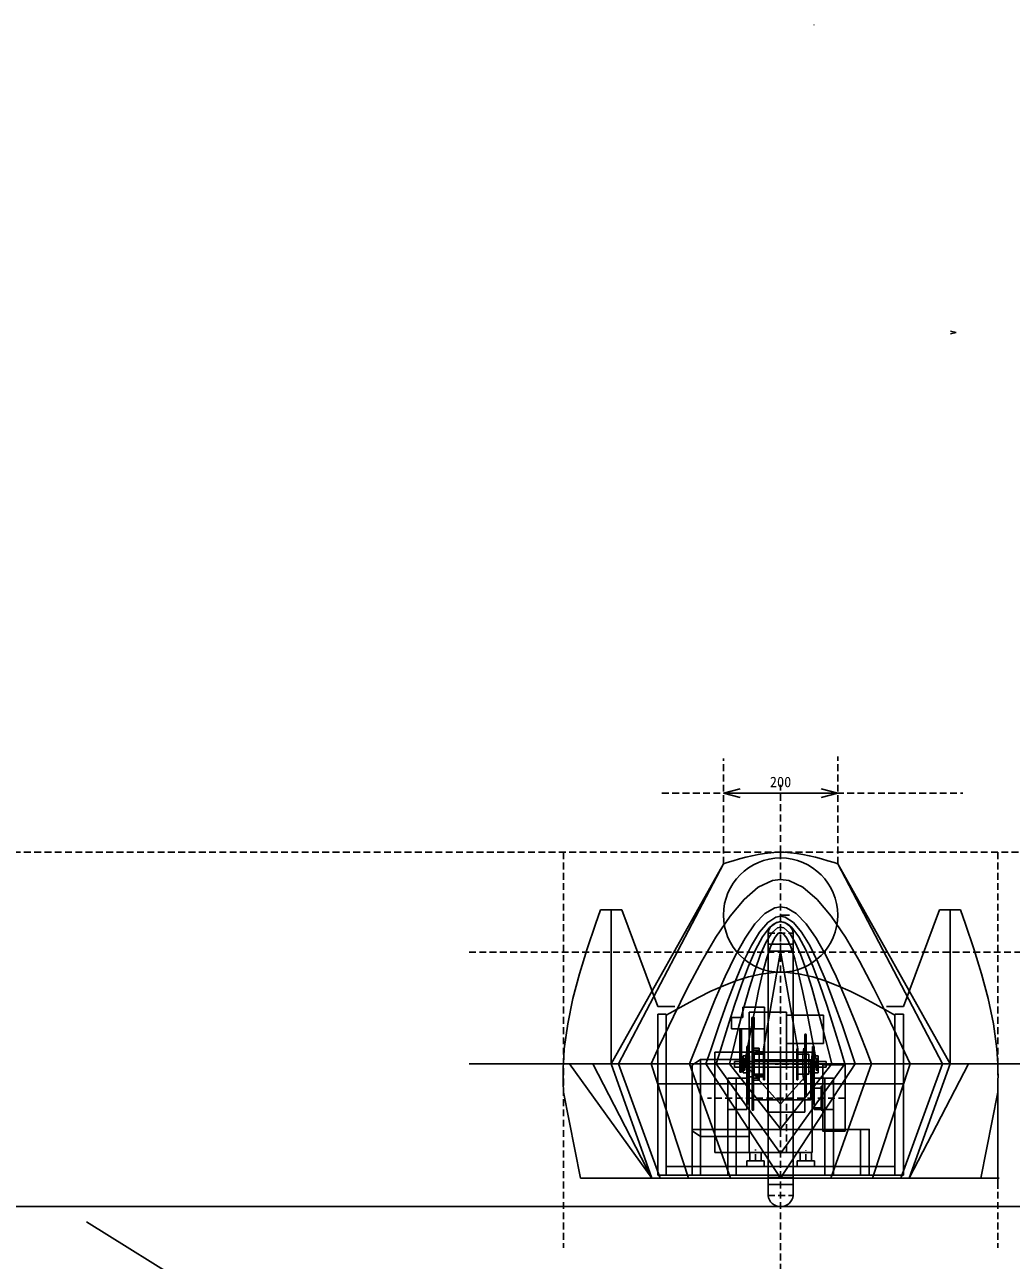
# Model space of a CAD drawing. Units: millimetres, scale not verified. Extents: x -7131 to 2872, y -1658 to 2951.
# Drawn here: x -589 to 1137, y 790 to 2951 of the extents above; entities that cross this region are included whole.
import ezdxf
from ezdxf.enums import TextEntityAlignment as Align

# ---------------------------------------------------------------- set-up
doc = ezdxf.new("R2010")
doc.units = ezdxf.units.MM
doc.header["$LTSCALE"] = 10
doc.linetypes.add('CHAIN2', pattern=[12, 9, -1, 1, -1])
doc.linetypes.add('DASHED1', pattern=[1.8, 1.2, -0.6])
for name, color, linetype in [('0-0_ふれーむ', 7, 'Continuous'), ('0-1_ふれーむ', 7, 'Continuous'), ('0-3_エンジン', 7, 'Continuous'), ('0-4_車輪', 7, 'Continuous'), ('0-6_駆動系', 7, 'Continuous'), ('0-8_カバー全', 7, 'Continuous'), ('0-A_カバー下', 7, 'Continuous'), ('0-C_ブレーキ', 7, 'Continuous'), ('0-D_寸法線', 4, 'Continuous'), ('0-F_基準線', 7, 'Continuous')]:
    doc.layers.add(name, color=color, linetype=linetype)
doc.styles.add('ＭＳ ゴシック', font='')
doc.styles.get('ＭＳ ゴシック').set_extended_font_data('MS Gothic')

msp = doc.modelspace()

# ---------------------------------------------------------------- linework, layer by layer
at = {"layer": '0-0_ふれーむ'}
for p, q in [((518.15, 1220.51), (518.15, 938.51)), ((518.15, 1220.51), (533.15, 1220.51)), ((533.15, 1220.51), (533.15, 938.51)), ((933.15, 1220.51), (933.15, 938.51)), ((933.15, 1220.51), (948.15, 1220.51)), ((948.15, 1220.51), (948.15, 938.51)), ((640.65, 1108.51), (674.15, 1108.51)), ((640.65, 1108.51), (640.65, 938.51)), ((655.65, 1108.51), (655.65, 938.51)), ((655.65, 1108.51), (655.65, 1063.51)), ((674.15, 1108.51), (674.15, 1053.51)), ((810.65, 1108.51), (792.15, 1108.51)), ((810.65, 1108.51), (825.65, 1108.51)), ((810.65, 1108.51), (810.65, 938.51)), ((825.65, 1108.51), (825.65, 938.51)), ((518.15, 1098.51), (533.15, 1098.51)), ((533.15, 1098.51), (849.94, 1098.51)), ((849.94, 1098.51), (933.15, 1098.51)), ((933.15, 1098.51), (948.15, 1098.51)), ((674.15, 1053.51), (640.31, 1053.51)), ((792.15, 1053.51), (825.65, 1053.51)), ((578.15, 1018.51), (578.15, 938.51)), ((593.15, 1018.51), (593.15, 938.51)), ((873.15, 1018.51), (873.15, 938.51)), ((873.15, 1018.51), (888.15, 1018.51)), ((533.15, 953.51), (849.94, 953.51)), ((849.94, 953.51), (933.15, 953.51)), ((518.15, 938.51), (849.94, 938.51)), ((849.94, 938.51), (948.15, 938.51))]:
    msp.add_line(p, q, dxfattribs=at)
at = {"layer": '0-0_ふれーむ', "linetype": 'DASHED1'}
for p, q in [((533.15, 1098.51), (518.15, 1098.51)), ((933.15, 1098.51), (948.15, 1098.51))]:
    msp.add_line(p, q, dxfattribs=at)
at = {"layer": '0-0_ふれーむ'}
msp.add_lwpolyline([(578.15, 1018.51), (888.15, 1018.51), (888.15, 938.51)], dxfattribs=at)
at = {"layer": '0-1_ふれーむ'}
for p, q in [((674.15, 1163.51), (674.15, 1063.51)), ((674.15, 1163.51), (677.15, 1163.51)), ((677.15, 1163.51), (677.15, 1063.51)), ((733.15, 1163.51), (733.15, 1033.11)), ((789.15, 1163.51), (789.15, 1063.51)), ((789.15, 1163.51), (792.13, 1163.51)), ((792.15, 1163.51), (792.15, 1053.51)), ((674.15, 1063.51), (677.15, 1063.51)), ((789.15, 1063.51), (792.15, 1063.51))]:
    msp.add_line(p, q, dxfattribs=at)
at = {"layer": '0-3_エンジン'}
for p, q in [((678.25, 1153.51), (678.25, 1223.51)), ((743.25, 1223.51), (678.25, 1223.51)), ((743.25, 1153.51), (743.25, 1223.51)), ((743.25, 1218.51), (808.25, 1218.51)), ((808.25, 1168.64), (808.25, 1218.51)), ((808.25, 1168.64), (743.25, 1168.64)), ((678.25, 1153.51), (618.25, 1153.51)), ((618.25, 978.51), (618.25, 1153.51)), ((678.25, 1153.51), (788.25, 1153.51)), ((678.25, 1153.51), (678.25, 1141.01)), ((678.25, 1153.51), (678.25, 978.51)), ((678.25, 1153.51), (678.25, 978.51)), ((788.25, 1153.51), (788.25, 978.51)), ((578.25, 1131.01), (593.25, 1141.01)), ((578.25, 1016.01), (578.25, 1131.01)), ((593.25, 1141.01), (678.25, 1141.01)), ((593.25, 1006.01), (593.25, 1141.01)), ((678.25, 1006.01), (678.25, 1141.01)), ((785.75, 1140.43), (685.75, 1140.43)), ((685.75, 1070.43), (685.75, 1140.43)), ((710.75, 1070.43), (710.75, 1140.43)), ((775.75, 1140.43), (775.75, 1070.43)), ((785.75, 1070.43), (785.75, 1140.43)), ((846.25, 1131.51), (846.25, 1015.51)), ((788.25, 1090.51), (804.25, 1090.51)), ((804.25, 1094.51), (807.25, 1094.51)), ((804.25, 1094.51), (804.25, 1052.51)), ((685.75, 1070.43), (710.75, 1070.43)), ((775.75, 1070.43), (710.75, 1070.43)), ((710.75, 1070.43), (710.75, 1048.51)), ((775.75, 1070.43), (785.75, 1070.43)), ((775.75, 1070.43), (775.75, 1048.51)), ((775.75, 1048.51), (710.75, 1048.51)), ((788.25, 1056.51), (804.25, 1056.51)), ((804.25, 1052.51), (807.25, 1052.51)), ((578.25, 1016.01), (593.25, 1006.01)), ((788.25, 1031.64), (788.25, 978.51)), ((593.25, 1006.01), (678.25, 1006.01)), ((678.25, 978.51), (678.25, 1006.01)), ((679.25, 978.51), (618.25, 978.51)), ((788.25, 978.51), (678.25, 978.51)), ((679.25, 963.51), (679.25, 978.51)), ((699.25, 963.51), (699.25, 978.51)), ((767.25, 963.51), (767.25, 978.51)), ((787.25, 963.51), (787.25, 978.51)), ((674.25, 953.51), (674.25, 963.51)), ((704.25, 963.51), (674.25, 963.51)), ((674.25, 953.51), (704.25, 953.51)), ((704.25, 953.51), (704.25, 963.51)), ((762.25, 953.51), (762.25, 963.51)), ((777.7, 963.51), (762.25, 963.51)), ((762.25, 953.51), (792.25, 953.51)), ((792.25, 963.51), (777.7, 963.51)), ((792.25, 953.51), (792.25, 963.51))]:
    msp.add_line(p, q, dxfattribs=at)
at = {"layer": '0-3_エンジン', "color": 4, "linetype": 'DASHED1'}
for p, q in [((743.25, 1153.51), (743.25, 978.51)), ((846.25, 1073.51), (605.27, 1073.51))]:
    msp.add_line(p, q, dxfattribs=at)
at = {"layer": '0-3_エンジン', "linetype": 'DASHED1'}
for p, q in [((689.25, 963.51), (689.25, 983.23)), ((777.25, 963.51), (777.25, 982.31))]:
    msp.add_line(p, q, dxfattribs=at)
at = {"layer": '0-3_エンジン', "color": 3}
msp.add_line((787.25, 963.51), (787.25, 973.63), dxfattribs=at)
at = {"layer": '0-3_エンジン'}
for points in [[(807.25, 1131.51), (846.25, 1131.51), (846.25, 1015.51)], [(807.25, 1131.51), (807.25, 1015.51), (846.25, 1015.51)]]:
    msp.add_lwpolyline(points, dxfattribs=at)
at = {"layer": '0-4_車輪'}
for p, q in [((711.15, 903.01), (711.15, 1362.01)), ((755.15, 903.01), (755.15, 1362.01)), ((711.15, 1342.51), (755.15, 1342.51)), ((733.15, 1330.51), (733.15, 1344.77)), ((733.15, 1330.51), (703.15, 1159.51)), ((711.15, 1330.51), (755.15, 1330.51)), ((733.15, 1330.51), (763.29, 1159.51)), ((667.65, 1147.51), (667.65, 1117.51)), ((667.65, 1147.51), (678.65, 1147.51)), ((678.65, 1147.51), (678.65, 1117.51)), ((703.15, 1150.01), (686.79, 1150.01)), ((686.79, 1150.01), (686.79, 1115.01)), ((703.15, 1152.01), (695.79, 1152.01)), ((695.79, 1152.01), (695.79, 1150.01)), ((703.15, 1159.52), (705.15, 1159.52)), ((703.15, 1105.52), (703.15, 1159.52)), ((705.15, 1159.52), (705.15, 1105.52)), ((761.29, 1159.51), (763.29, 1159.51)), ((761.29, 1105.51), (761.29, 1159.51)), ((763.29, 1159.51), (763.29, 1105.51)), ((773.79, 1161.01), (772.29, 1150.01)), ((772.29, 1150.01), (772.29, 1115.01)), ((773.79, 1161.01), (775.29, 1150.01)), ((775.29, 1150.01), (775.29, 1115.01)), ((775.29, 1150.01), (775.29, 1115.01)), ((787.63, 1147.51), (787.63, 1117.51)), ((787.63, 1147.51), (798.65, 1147.51)), ((798.65, 1147.51), (798.65, 1117.51)), ((652.65, 1137.51), (680.09, 1137.51)), ((652.65, 1127.51), (652.65, 1137.51)), ((652.65, 1127.51), (683.03, 1127.51)), ((733.15, 1137.51), (663.15, 1137.51)), ((733.15, 1127.51), (663.15, 1127.51)), ((668.15, 1132.51), (668.15, 1142.51)), ((668.15, 1142.51), (670.65, 1142.51)), ((668.15, 1132.51), (668.15, 1122.51)), ((670.65, 1122.51), (670.65, 1142.51)), ((673.15, 1132.51), (673.15, 1130.8)), ((703.15, 1143.02), (703.15, 1122.02)), ((703.15, 1122.02), (703.15, 1143.02)), ((703.15, 1122.02), (703.15, 1143.02)), ((703.15, 1143.01), (703.15, 1122.01)), ((703.15, 1143.01), (703.15, 1122.01)), ((733.15, 1137.51), (812.65, 1137.51)), ((733.15, 1127.51), (803.15, 1127.51)), ((763.29, 1122.01), (763.29, 1143.01)), ((763.29, 1143), (763.29, 1122)), ((793.14, 1132.52), (793.14, 1131.47)), ((798.13, 1142.52), (795.63, 1142.52)), ((795.63, 1142.52), (795.63, 1122.52)), ((798.13, 1132.52), (798.13, 1142.52)), ((798.13, 1132.52), (798.13, 1122.52)), ((803.15, 1127.51), (812.65, 1127.51)), ((812.65, 1127.51), (812.65, 1137.51)), ((640.65, 1108.51), (640.65, 938.51)), ((667.65, 1117.51), (678.65, 1117.51)), ((668.15, 1122.51), (670.65, 1122.51)), ((703.15, 1115.01), (686.79, 1115.01)), ((695.79, 1113.01), (695.79, 1115.01)), ((703.15, 1113.01), (695.79, 1113.01)), ((705.15, 1105.52), (703.15, 1105.52)), ((705.15, 1105.51), (703.15, 1105.51)), ((763.29, 1105.51), (761.29, 1105.51)), ((763.29, 1115.01), (782.29, 1115.01)), ((773.79, 1104.01), (772.29, 1115.01)), ((773.79, 1104.01), (775.29, 1115.01)), ((787.63, 1117.51), (798.65, 1117.51)), ((798.13, 1122.52), (795.63, 1122.52)), ((825.65, 1108.51), (825.65, 938.51)), ((711.15, 934.51), (755.15, 934.51)), ((711.15, 922.51), (755.15, 922.51))]:
    msp.add_line(p, q, dxfattribs=at)
at = {"layer": '0-4_車輪', "color": 4, "linetype": 'DASHED1'}
for p, q in [((711.15, 1362.01), (755.15, 1362.01)), ((705.15, 1132.51), (705.15, 1153.42)), ((711.15, 903.01), (755.15, 903.01))]:
    msp.add_line(p, q, dxfattribs=at)
at = {"layer": '0-4_車輪', "linetype": 'DASHED1'}
for p, q in [((765.63, 1132.51), (723.56, 1132.51)), ((765, 1132.52), (833.21, 1132.52))]:
    msp.add_line(p, q, dxfattribs=at)
at = {"layer": '0-4_車輪'}
msp.add_lwpolyline([(703.15, 1105.51), (703.15, 1159.51), (705.15, 1159.51), (705.15, 1105.51)], close=True, dxfattribs=at)
for points in [[(703.15, 1105.51), (703.15, 1159.51), (705.15, 1159.51), (705.15, 1105.51)], [(763.29, 1150.01), (782.29, 1150.01), (782.29, 1115.01)]]:
    msp.add_lwpolyline(points, dxfattribs=at)
for centre in [(673.15, 1132.51), (793.14, 1132.52)]:
    msp.add_circle(centre, 2.5, dxfattribs=at)
for centre, start, end in [((733.15, 1359.35), 6.89479, 173.10519), ((733.15, 905.67), 186.89479, 353.10519)]:
    msp.add_arc(centre, 22.16, start, end, dxfattribs=at)
at = {"layer": '0-6_駆動系', "linetype": 'CHAIN2'}
for p, q in [((774.41, 1183.08), (779.27, 1183.08)), ((776.69, 1186.03), (776.69, 1180.31)), ((774.41, 1081.95), (779.27, 1081.95)), ((776.69, 1079), (776.69, 1084.57))]:
    msp.add_line(p, q, dxfattribs=at)
at = {"layer": '0-6_駆動系'}
for p, q in [((775.29, 1181.82), (775.29, 1132.52)), ((775.29, 1181.43), (778.09, 1181.43)), ((776.09, 1185.02), (777.29, 1185.02)), ((778.09, 1181.82), (778.09, 1132.52)), ((775.29, 1083.22), (775.29, 1132.52)), ((778.09, 1083.22), (778.09, 1132.52)), ((775.29, 1083.6), (778.09, 1083.6)), ((776.09, 1080.02), (777.29, 1080.02))]:
    msp.add_line(p, q, dxfattribs=at)
for centre, start, end in [((782.09, 1181.82), 151.92751, 180), ((771.29, 1181.82), 0, 28.07249), ((782.09, 1083.22), 180, 208.07249), ((771.29, 1083.22), 331.92751, 0)]:
    msp.add_arc(centre, 6.8, start, end, dxfattribs=at)
at = {"layer": '0-8_カバー全'}
for p, q in [((436.65, 1133.51), (633.15, 1483.51)), ((833.15, 1483.51), (1029.65, 1133.51)), ((417.87, 1402.51), (455.15, 1402.51)), ((436.65, 1402.51), (436.65, 1133.51)), ((455.15, 1402.51), (518.15, 1233.51)), ((948.15, 1233.51), (1011.15, 1402.51)), ((1048.15, 1402.51), (1011.15, 1402.51)), ((1029.65, 1402.51), (1029.65, 1133.51)), ((353.83, 1133.51), (353.15, 1133.51)), ((363.65, 1133.51), (508.15, 933.51)), ((404.55, 1133.51), (508.15, 933.51)), ((436.65, 1133.51), (508.15, 933.51)), ((602.55, 1133.51), (733.15, 933.51)), ((863.75, 1133.51), (733.15, 933.51)), ((1061.75, 1133.51), (958.15, 933.51)), ((1029.65, 1133.51), (958.15, 933.51)), ((353.15, 1083.51), (383.15, 933.51)), ((1113.15, 1083.51), (1083.28, 933.51)), ((948.15, 933.51), (383.15, 933.51)), ((948.15, 933.51), (1083.15, 933.51))]:
    msp.add_line(p, q, dxfattribs=at)
at = {"layer": '0-8_カバー全', "color": 3}
for p, q in [((633.15, 1483.51), (449.75, 1133.51)), ((518.15, 1233.51), (548.15, 1233.51)), ((918.15, 1233.51), (948.15, 1233.51)), ((449.75, 1133.51), (522.55, 933.51))]:
    msp.add_line(p, q, dxfattribs=at)
at = {"layer": '0-8_カバー全', "color": 2}
for p, q in [((506.65, 1133.51), (572.15, 933.51)), ((959.65, 1133.51), (894.15, 933.51))]:
    msp.add_line(p, q, dxfattribs=at)
at = {"layer": '0-8_カバー全', "color": 6}
for p, q in [((574.05, 1133.51), (645.35, 933.51)), ((892.25, 1133.51), (820.95, 933.51))]:
    msp.add_line(p, q, dxfattribs=at)
at = {"layer": '0-8_カバー全'}
for points in [[(633.15, 1483.51), (639.48, 1485.41), (650.4, 1488.63), (661.31, 1491.74), (672.23, 1494.64), (683.15, 1497.26), (694.07, 1499.52), (704.98, 1501.35), (715.9, 1502.67), (726.82, 1503.39), (733.15, 1503.51), (739.48, 1503.39), (750.4, 1502.67), (761.31, 1501.35), (772.23, 1499.52), (783.15, 1497.26), (794.07, 1494.64), (804.98, 1491.74), (815.9, 1488.63), (826.82, 1485.41), (833.15, 1483.51)], [(417.87, 1402.51), (409.22, 1377.48), (394.7, 1334.29), (381.3, 1290.97), (369.71, 1247.43), (360.64, 1203.59), (354.79, 1159.37), (353.15, 1133.51), (353, 1128.82), (352.85, 1120.72), (352.8, 1112.61), (352.84, 1104.49), (352.93, 1096.36), (353.07, 1088.23), (353.15, 1083.51)], [(602.55, 1133.51), (610.82, 1158), (625.08, 1199.65), (639.33, 1239.71), (653.59, 1277.17), (667.85, 1311.02), (682.11, 1340.26), (696.36, 1363.87), (710.62, 1380.85), (724.88, 1390.19), (733.15, 1391.71), (741.42, 1390.19), (755.68, 1380.85), (769.93, 1363.87), (784.19, 1340.26), (798.45, 1311.02), (812.71, 1277.17), (826.96, 1239.71), (841.22, 1199.65), (855.48, 1158), (863.75, 1133.51)], [(1048.15, 1402.51), (1056.84, 1377.49), (1071.42, 1334.3), (1084.88, 1290.98), (1096.52, 1247.44), (1105.63, 1203.6), (1111.5, 1159.37), (1113.15, 1133.51), (1113.29, 1128.82), (1113.45, 1120.72), (1113.49, 1112.61), (1113.46, 1104.49), (1113.36, 1096.36), (1113.23, 1088.23), (1113.15, 1083.51)], [(620.65, 1133.51), (627.77, 1157.09), (640.05, 1197.19), (652.34, 1235.76), (664.62, 1271.83), (676.9, 1304.42), (689.18, 1332.57), (701.46, 1355.3), (713.74, 1371.65), (726.03, 1380.65), (733.15, 1382.11), (740.27, 1380.65), (752.55, 1371.65), (764.84, 1355.3), (777.12, 1332.57), (789.4, 1304.42), (801.68, 1271.83), (813.96, 1235.76), (826.24, 1197.19), (838.53, 1157.09), (845.65, 1133.51)], [(643.75, 1133.51), (649.41, 1156.19), (659.17, 1194.76), (668.93, 1231.86), (678.69, 1266.54), (688.45, 1297.89), (698.21, 1324.96), (707.97, 1346.83), (717.73, 1362.55), (727.49, 1371.2), (733.15, 1372.61), (738.81, 1371.2), (748.57, 1362.55), (758.33, 1346.83), (768.09, 1324.96), (777.85, 1297.89), (787.61, 1266.54), (797.37, 1231.86), (807.13, 1194.76), (816.89, 1156.19), (822.55, 1133.51)], [(670.05, 1133.51), (674.04, 1155.28), (680.93, 1192.3), (687.82, 1227.91), (694.71, 1261.2), (701.6, 1291.29), (708.49, 1317.28), (715.38, 1338.26), (722.26, 1353.36), (729.15, 1361.66), (733.15, 1363.01), (737.14, 1361.66), (744.03, 1353.36), (750.92, 1338.26), (757.81, 1317.28), (764.7, 1291.29), (771.59, 1261.2), (778.48, 1227.91), (785.36, 1192.3), (792.25, 1155.28), (796.25, 1133.51)], [(620.65, 1133.51), (733.15, 976.61), (845.65, 1133.51)], [(643.75, 1133.51), (733.15, 1019.71), (822.55, 1133.51)], [(670.05, 1133.51), (733.15, 1062.71), (796.25, 1133.51)]]:
    msp.add_lwpolyline(points, dxfattribs=at)
at = {"layer": '0-8_カバー全', "color": 3}
for points in [[(633.15, 1483.51), (639.48, 1485.41), (650.4, 1488.63), (661.31, 1491.74), (672.23, 1494.64), (683.15, 1497.26), (694.07, 1499.52), (704.98, 1501.35), (715.9, 1502.67), (726.82, 1503.39), (733.15, 1503.51), (739.48, 1503.39), (750.4, 1502.67), (761.31, 1501.35), (772.23, 1499.52), (783.15, 1497.26), (794.07, 1494.64), (804.98, 1491.74), (815.9, 1488.63), (826.82, 1485.41), (833.15, 1483.51)], [(833.15, 1483.51), (1016.55, 1133.51), (943.75, 933.51)]]:
    msp.add_lwpolyline(points, dxfattribs=at)
at = {"layer": '0-8_カバー全', "color": 2}
msp.add_lwpolyline([(506.65, 1133.51), (520.99, 1164.08), (545.72, 1216.07), (570.44, 1266.08), (595.17, 1312.84), (619.9, 1355.09), (644.63, 1391.58), (669.35, 1421.06), (694.08, 1442.25), (718.81, 1453.91), (733.15, 1455.81), (747.49, 1453.91), (772.22, 1442.25), (796.94, 1421.06), (821.67, 1391.58), (846.4, 1355.09), (871.13, 1312.84), (895.85, 1266.08), (920.58, 1216.07), (945.31, 1164.08), (959.65, 1133.51)], dxfattribs=at)
at = {"layer": '0-8_カバー全', "color": 6}
msp.add_lwpolyline([(574.05, 1133.51), (584.12, 1159.55), (601.49, 1203.83), (618.86, 1246.42), (636.23, 1286.24), (653.6, 1322.23), (670.97, 1353.31), (688.34, 1378.41), (705.71, 1396.46), (723.07, 1406.39), (733.15, 1408.01), (743.22, 1406.39), (760.59, 1396.46), (777.96, 1378.41), (795.33, 1353.31), (812.7, 1322.23), (830.07, 1286.24), (847.44, 1246.42), (864.81, 1203.83), (882.17, 1159.55), (892.25, 1133.51)], dxfattribs=at)
at = {"layer": '0-A_カバー下'}
for p, q in [((353.15, 1083.51), (383.15, 933.51)), ((1113.15, 1083.51), (1083.28, 933.51)), ((1113.15, 1083.51), (1113.15, 914.46)), ((1113.15, 1083.51), (1113.15, 914.46)), ((948.15, 933.51), (383.15, 933.51)), ((948.15, 933.51), (1083.15, 933.51)), ((1083.15, 933.51), (1115.7, 933.51)), ((1083.15, 933.51), (1115.7, 933.51))]:
    msp.add_line(p, q, dxfattribs=at)
at = {"layer": '0-C_ブレーキ'}
for p, q in [((667.15, 1232.51), (705.15, 1232.51)), ((667.15, 1214.5), (667.15, 1232.51)), ((705.15, 1132.5), (705.15, 1232.51)), ((647.15, 1194.5), (647.15, 1214.5)), ((667.15, 1214.5), (647.15, 1214.5)), ((682.65, 1194.5), (682.65, 1214.51)), ((686.65, 1214.51), (682.65, 1214.51)), ((683.65, 1132.51), (683.65, 1212.51)), ((685.65, 1212.51), (683.65, 1212.51)), ((685.65, 1132.51), (685.65, 1212.51)), ((682.65, 1194.5), (647.15, 1194.5)), ((661.65, 1194.5), (661.65, 1118.51)), ((664.65, 1194.5), (664.65, 1118.51)), ((705.15, 1194.5), (686.65, 1194.5)), ((683.65, 1167.52), (683.65, 1087.52)), ((683.65, 1163.51), (683.65, 1063.51)), ((683.65, 1104.51), (683.65, 1160.51)), ((695.65, 1157.01), (683.65, 1157.01)), ((695.65, 1152.01), (683.65, 1152.01)), ((685.65, 1104.51), (685.65, 1160.51)), ((695.65, 1151.02), (685.65, 1151.02)), ((683.65, 1132.51), (683.65, 1111.6)), ((683.65, 1132.51), (683.65, 1052.51)), ((685.65, 1132.51), (685.65, 1052.51)), ((661.65, 1118.51), (662.97, 1118.51)), ((662.97, 1118.51), (664.65, 1118.51)), ((695.65, 1113.01), (683.65, 1113.01)), ((695.65, 1108.01), (683.65, 1108.01)), ((695.65, 1114.02), (685.65, 1114.02)), ((695.65, 1104.51), (685.65, 1104.51)), ((685.65, 1052.51), (683.65, 1052.51))]:
    msp.add_line(p, q, dxfattribs=at)
at = {"layer": '0-C_ブレーキ', "linetype": 'DASHED1'}
for p, q in [((701.29, 1154.5), (679.19, 1154.5)), ((701.29, 1110.5), (679.19, 1110.5))]:
    msp.add_line(p, q, dxfattribs=at)
at = {"layer": '0-C_ブレーキ'}
for points in [[(686.65, 1194.5), (686.65, 1214.5), (685.15, 1214.5)], [(695.65, 1104.51), (695.65, 1160.51), (685.65, 1160.51)]]:
    msp.add_lwpolyline(points, dxfattribs=at)
at = {"layer": '0-D_寸法線', "linetype": 'DASHED1'}
for p, q in [((633.15, 1483.51), (633.15, 1667.78)), ((833.15, 1483.51), (833.15, 1670.83)), ((733.15, 1503.51), (733.15, 1621.64)), ((525.62, 1606.83), (1051.81, 1606.83)), ((-1904.65, 1503.51), (2011.2, 1503.51)), ((353.15, 1503.51), (353.15, 811.42)), ((1113.15, 1503.51), (1113.15, 811.42)), ((188.14, 1328.51), (1282.62, 1328.51))]:
    msp.add_line(p, q, dxfattribs=at)
at = {"layer": '0-D_寸法線'}
for p, q in [((633.15, 1606.83), (662.13, 1614.6)), ((633.15, 1606.83), (833.15, 1606.83)), ((633.15, 1606.83), (662.13, 1599.07)), ((833.15, 1606.83), (804.17, 1614.6)), ((833.15, 1606.83), (804.17, 1599.07))]:
    msp.add_line(p, q, dxfattribs=at)
at = {"layer": '0-D_寸法線', "color": 5}
msp.add_line((188.14, 1133.51), (1282.62, 1133.51), dxfattribs=at)
at = {"layer": '0-F_基準線', "color": 4, "linetype": 'DASHED1'}
for p, q in [((791.01, 2951.21), (791.93, 2951.21)), ((733.15, 1503.51), (733.15, 756.23))]:
    msp.add_line(p, q, dxfattribs=at)
at = {"layer": '0-F_基準線', "color": 4}
for q in [(1030.35, 2415.38), (1030.35, 2410.2)]:
    msp.add_line((1040.01, 2412.79), q, dxfattribs=at)
at = {"layer": '0-F_基準線', "color": 3}
for p, q in [((733.15, 1393.51), (748.88, 1393.51)), ((55.23, 523.14), (-480.99, 856.87))]:
    msp.add_line(p, q, dxfattribs=at)
msp.add_lwpolyline([(533.15, 1218.51), (545.81, 1225.62), (567.65, 1237.72), (589.48, 1249.36), (611.31, 1260.24), (633.15, 1270.07), (654.98, 1278.56), (676.82, 1285.42), (698.65, 1290.35), (720.49, 1293.07), (733.15, 1293.51), (745.81, 1293.07), (767.65, 1290.35), (789.48, 1285.42), (811.31, 1278.56), (833.15, 1270.07), (854.98, 1260.24), (876.82, 1249.36), (898.65, 1237.72), (920.49, 1225.62), (933.15, 1218.51)], dxfattribs=at)
at = {"layer": '0-F_基準線'}
msp.add_lwpolyline([(-1904.65, 883.51), (-1266.61, 883.51), (2011.2, 883.51)], dxfattribs=at)
at = {"layer": '0-F_基準線', "color": 3}
msp.add_circle((733.15, 1393.51), 100, dxfattribs=at)

# ---------------------------------------------------------------- texts
at = {"layer": '0-D_寸法線', "style": 'ＭＳ ゴシック'}
msp.add_text('200', height=18.33, dxfattribs=at).set_placement((714.4, 1611.83), align=Align.BOTTOM_LEFT)

doc.saveas('drawing.dxf')
